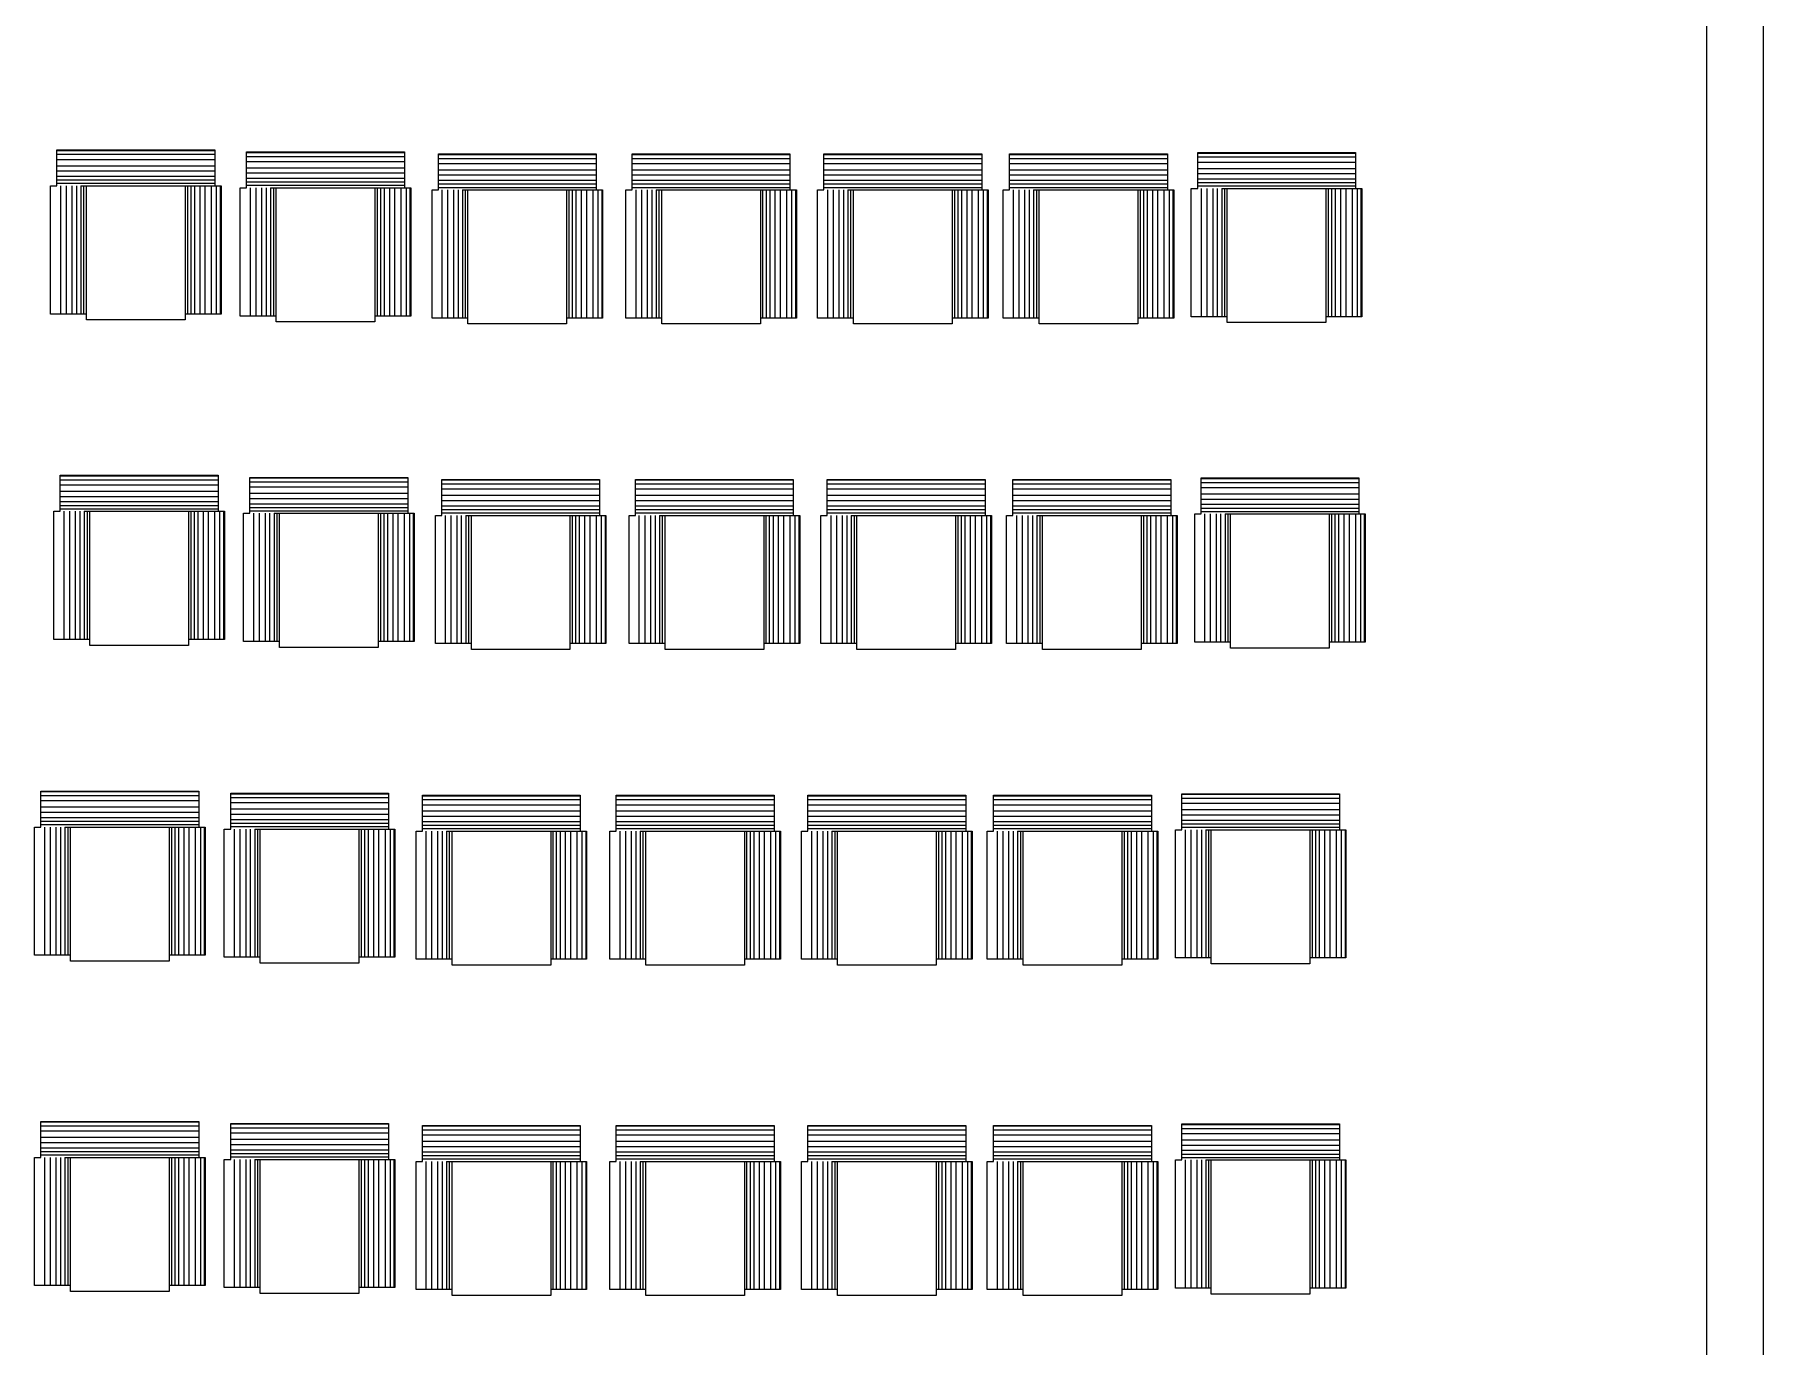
# Model space of a CAD drawing. Header units: feet. Extents: x 344914 to 345457, y 7396879 to 7397422.
# Drawn here: x 345262.166 to 345266.756, y 7397161.415 to 7397164.898 of the extents above; entities that cross this region are included whole.
import ezdxf

# ---------------------------------------------------------------- set-up
doc = ezdxf.new("R2010")
doc.units = ezdxf.units.FT
doc.header["$MEASUREMENT"] = 0
doc.layers.get('0').update_dxf_attribs({"lineweight": 18})
doc.layers.add('MOBIL_I', color=13, linetype='Continuous')
doc.layers.add('parede', color=7, linetype='Continuous', lineweight=18)

msp = doc.modelspace()

# ---------------------------------------------------------------- linework, layer by layer
at = {"color": 0}
for points in [[(345262.6444, 7397164.5916), (345262.6444, 7397164.4961), (345262.6614, 7397164.4961), (345262.6614, 7397164.1557), (345262.5659, 7397164.1557), (345262.5659, 7397164.14), (345262.304, 7397164.14), (345262.304, 7397164.1557), (345262.2085, 7397164.1557), (345262.2085, 7397164.4961), (345262.2254, 7397164.4961), (345262.2254, 7397164.5916)], [(345263.1482, 7397164.5863), (345263.1482, 7397164.4908), (345263.1651, 7397164.4908), (345263.1651, 7397164.1503), (345263.0696, 7397164.1503), (345263.0696, 7397164.1346), (345262.8077, 7397164.1346), (345262.8077, 7397164.1503), (345262.7122, 7397164.1503), (345262.7122, 7397164.4908), (345262.7292, 7397164.4908), (345262.7292, 7397164.5863)], [(345265.6731, 7397164.5846), (345265.6731, 7397164.4891), (345265.69, 7397164.4891), (345265.69, 7397164.1487), (345265.5945, 7397164.1487), (345265.5945, 7397164.133), (345265.3327, 7397164.133), (345265.3327, 7397164.1487), (345265.2372, 7397164.1487), (345265.2372, 7397164.4891), (345265.2541, 7397164.4891), (345265.2541, 7397164.5846)], [(345263.6572, 7397164.5809), (345263.6572, 7397164.4854), (345263.6742, 7397164.4854), (345263.6742, 7397164.145), (345263.5787, 7397164.145), (345263.5787, 7397164.1293), (345263.3168, 7397164.1293), (345263.3168, 7397164.145), (345263.2213, 7397164.145), (345263.2213, 7397164.4854), (345263.2382, 7397164.4854), (345263.2382, 7397164.5809)], [(345264.1717, 7397164.5809), (345264.1717, 7397164.4854), (345264.1886, 7397164.4854), (345264.1886, 7397164.145), (345264.0931, 7397164.145), (345264.0931, 7397164.1293), (345263.8312, 7397164.1293), (345263.8312, 7397164.145), (345263.7357, 7397164.145), (345263.7357, 7397164.4854), (345263.7527, 7397164.4854), (345263.7527, 7397164.5809)], [(345264.6808, 7397164.5809), (345264.6808, 7397164.4854), (345264.6977, 7397164.4854), (345264.6977, 7397164.145), (345264.6022, 7397164.145), (345264.6022, 7397164.1293), (345264.3403, 7397164.1293), (345264.3403, 7397164.145), (345264.2448, 7397164.145), (345264.2448, 7397164.4854), (345264.2618, 7397164.4854), (345264.2618, 7397164.5809)], [(345265.1738, 7397164.5809), (345265.1738, 7397164.4854), (345265.1907, 7397164.4854), (345265.1907, 7397164.145), (345265.0952, 7397164.145), (345265.0952, 7397164.1293), (345264.8333, 7397164.1293), (345264.8333, 7397164.145), (345264.7378, 7397164.145), (345264.7378, 7397164.4854), (345264.7548, 7397164.4854), (345264.7548, 7397164.5809)], [(345262.6533, 7397163.7275), (345262.6533, 7397163.6319), (345262.6702, 7397163.6319), (345262.6702, 7397163.2915), (345262.5747, 7397163.2915), (345262.5747, 7397163.2758), (345262.3129, 7397163.2758), (345262.3129, 7397163.2915), (345262.2174, 7397163.2915), (345262.2174, 7397163.6319), (345262.2343, 7397163.6319), (345262.2343, 7397163.7275)], [(345263.157, 7397163.7221), (345263.157, 7397163.6266), (345263.1739, 7397163.6266), (345263.1739, 7397163.2862), (345263.0784, 7397163.2862), (345263.0784, 7397163.2704), (345262.8166, 7397163.2704), (345262.8166, 7397163.2862), (345262.7211, 7397163.2862), (345262.7211, 7397163.6266), (345262.738, 7397163.6266), (345262.738, 7397163.7221)], [(345263.6661, 7397163.7167), (345263.6661, 7397163.6212), (345263.683, 7397163.6212), (345263.683, 7397163.2808), (345263.5875, 7397163.2808), (345263.5875, 7397163.2651), (345263.3257, 7397163.2651), (345263.3257, 7397163.2808), (345263.2302, 7397163.2808), (345263.2302, 7397163.6212), (345263.2471, 7397163.6212), (345263.2471, 7397163.7167)], [(345264.1805, 7397163.7167), (345264.1805, 7397163.6212), (345264.1975, 7397163.6212), (345264.1975, 7397163.2808), (345264.102, 7397163.2808), (345264.102, 7397163.2651), (345263.8401, 7397163.2651), (345263.8401, 7397163.2808), (345263.7446, 7397163.2808), (345263.7446, 7397163.6212), (345263.7615, 7397163.6212), (345263.7615, 7397163.7167)], [(345264.6896, 7397163.7167), (345264.6896, 7397163.6212), (345264.7065, 7397163.6212), (345264.7065, 7397163.2808), (345264.611, 7397163.2808), (345264.611, 7397163.2651), (345264.3492, 7397163.2651), (345264.3492, 7397163.2808), (345264.2537, 7397163.2808), (345264.2537, 7397163.6212), (345264.2706, 7397163.6212), (345264.2706, 7397163.7167)], [(345265.1826, 7397163.7167), (345265.1826, 7397163.6212), (345265.1995, 7397163.6212), (345265.1995, 7397163.2808), (345265.104, 7397163.2808), (345265.104, 7397163.2651), (345264.8422, 7397163.2651), (345264.8422, 7397163.2808), (345264.7467, 7397163.2808), (345264.7467, 7397163.6212), (345264.7636, 7397163.6212), (345264.7636, 7397163.7167)], [(345265.682, 7397163.7205), (345265.682, 7397163.625), (345265.6989, 7397163.625), (345265.6989, 7397163.2845), (345265.6034, 7397163.2845), (345265.6034, 7397163.2688), (345265.3416, 7397163.2688), (345265.3416, 7397163.2845), (345265.2461, 7397163.2845), (345265.2461, 7397163.625), (345265.263, 7397163.625), (345265.263, 7397163.7205)], [(345262.6021, 7397162.8892), (345262.6021, 7397162.7937), (345262.619, 7397162.7937), (345262.619, 7397162.4532), (345262.5235, 7397162.4532), (345262.5235, 7397162.4375), (345262.2616, 7397162.4375), (345262.2616, 7397162.4532), (345262.1661, 7397162.4532), (345262.1661, 7397162.7937), (345262.183, 7397162.7937), (345262.183, 7397162.8892)], [(345263.1058, 7397162.8838), (345263.1058, 7397162.7883), (345263.1227, 7397162.7883), (345263.1227, 7397162.4479), (345263.0272, 7397162.4479), (345263.0272, 7397162.4322), (345262.7653, 7397162.4322), (345262.7653, 7397162.4479), (345262.6698, 7397162.4479), (345262.6698, 7397162.7883), (345262.6868, 7397162.7883), (345262.6868, 7397162.8838)], [(345263.6148, 7397162.8785), (345263.6148, 7397162.783), (345263.6318, 7397162.783), (345263.6318, 7397162.4425), (345263.5363, 7397162.4425), (345263.5363, 7397162.4268), (345263.2744, 7397162.4268), (345263.2744, 7397162.4425), (345263.1789, 7397162.4425), (345263.1789, 7397162.783), (345263.1958, 7397162.783), (345263.1958, 7397162.8785)], [(345264.1293, 7397162.8785), (345264.1293, 7397162.783), (345264.1462, 7397162.783), (345264.1462, 7397162.4425), (345264.0507, 7397162.4425), (345264.0507, 7397162.4268), (345263.7889, 7397162.4268), (345263.7889, 7397162.4425), (345263.6933, 7397162.4425), (345263.6933, 7397162.783), (345263.7103, 7397162.783), (345263.7103, 7397162.8785)], [(345264.6384, 7397162.8785), (345264.6384, 7397162.783), (345264.6553, 7397162.783), (345264.6553, 7397162.4425), (345264.5598, 7397162.4425), (345264.5598, 7397162.4268), (345264.2979, 7397162.4268), (345264.2979, 7397162.4425), (345264.2024, 7397162.4425), (345264.2024, 7397162.783), (345264.2194, 7397162.783), (345264.2194, 7397162.8785)], [(345265.1314, 7397162.8785), (345265.1314, 7397162.783), (345265.1483, 7397162.783), (345265.1483, 7397162.4425), (345265.0528, 7397162.4425), (345265.0528, 7397162.4268), (345264.7909, 7397162.4268), (345264.7909, 7397162.4425), (345264.6954, 7397162.4425), (345264.6954, 7397162.783), (345264.7124, 7397162.783), (345264.7124, 7397162.8785)], [(345265.6307, 7397162.8822), (345265.6307, 7397162.7867), (345265.6476, 7397162.7867), (345265.6476, 7397162.4463), (345265.5521, 7397162.4463), (345265.5521, 7397162.4305), (345265.2903, 7397162.4305), (345265.2903, 7397162.4463), (345265.1948, 7397162.4463), (345265.1948, 7397162.7867), (345265.2117, 7397162.7867), (345265.2117, 7397162.8822)], [(345262.6021, 7397162.0122), (345262.6021, 7397161.9167), (345262.619, 7397161.9167), (345262.619, 7397161.5763), (345262.5235, 7397161.5763), (345262.5235, 7397161.5606), (345262.2616, 7397161.5606), (345262.2616, 7397161.5763), (345262.1661, 7397161.5763), (345262.1661, 7397161.9167), (345262.183, 7397161.9167), (345262.183, 7397162.0122)], [(345263.1058, 7397162.0069), (345263.1058, 7397161.9114), (345263.1227, 7397161.9114), (345263.1227, 7397161.571), (345263.0272, 7397161.571), (345263.0272, 7397161.5552), (345262.7653, 7397161.5552), (345262.7653, 7397161.571), (345262.6698, 7397161.571), (345262.6698, 7397161.9114), (345262.6868, 7397161.9114), (345262.6868, 7397162.0069)], [(345263.6148, 7397162.0015), (345263.6148, 7397161.906), (345263.6318, 7397161.906), (345263.6318, 7397161.5656), (345263.5363, 7397161.5656), (345263.5363, 7397161.5499), (345263.2744, 7397161.5499), (345263.2744, 7397161.5656), (345263.1789, 7397161.5656), (345263.1789, 7397161.906), (345263.1958, 7397161.906), (345263.1958, 7397162.0015)], [(345264.1293, 7397162.0015), (345264.1293, 7397161.906), (345264.1462, 7397161.906), (345264.1462, 7397161.5656), (345264.0507, 7397161.5656), (345264.0507, 7397161.5499), (345263.7889, 7397161.5499), (345263.7889, 7397161.5656), (345263.6933, 7397161.5656), (345263.6933, 7397161.906), (345263.7103, 7397161.906), (345263.7103, 7397162.0015)], [(345264.6384, 7397162.0015), (345264.6384, 7397161.906), (345264.6553, 7397161.906), (345264.6553, 7397161.5656), (345264.5598, 7397161.5656), (345264.5598, 7397161.5499), (345264.2979, 7397161.5499), (345264.2979, 7397161.5656), (345264.2024, 7397161.5656), (345264.2024, 7397161.906), (345264.2194, 7397161.906), (345264.2194, 7397162.0015)], [(345265.1314, 7397162.0015), (345265.1314, 7397161.906), (345265.1483, 7397161.906), (345265.1483, 7397161.5656), (345265.0528, 7397161.5656), (345265.0528, 7397161.5499), (345264.7909, 7397161.5499), (345264.7909, 7397161.5656), (345264.6954, 7397161.5656), (345264.6954, 7397161.906), (345264.7124, 7397161.906), (345264.7124, 7397162.0015)], [(345265.6307, 7397162.0053), (345265.6307, 7397161.9098), (345265.6476, 7397161.9098), (345265.6476, 7397161.5693), (345265.5521, 7397161.5693), (345265.5521, 7397161.5536), (345265.2903, 7397161.5536), (345265.2903, 7397161.5693), (345265.1948, 7397161.5693), (345265.1948, 7397161.9098), (345265.2117, 7397161.9098), (345265.2117, 7397162.0053)]]:
    msp.add_lwpolyline(points, close=True, dxfattribs=at)
at = {"layer": 'MOBIL_I'}
for p, q in [((345262.6444, 7397164.5892), (345262.2254, 7397164.5892)), ((345263.1482, 7397164.5839), (345262.7292, 7397164.5839)), ((345262.2254, 7397164.5798), (345262.6444, 7397164.5798)), ((345262.6444, 7397164.5654), (345262.2254, 7397164.5654)), ((345262.2254, 7397164.5494), (345262.6444, 7397164.5494)), ((345262.7292, 7397164.5744), (345263.1482, 7397164.5744)), ((345263.1482, 7397164.5601), (345262.7292, 7397164.5601)), ((345262.7292, 7397164.5441), (345263.1482, 7397164.5441)), ((345263.6572, 7397164.5785), (345263.2382, 7397164.5785)), ((345263.2382, 7397164.5691), (345263.6572, 7397164.5691)), ((345263.6572, 7397164.5547), (345263.2382, 7397164.5547)), ((345263.2382, 7397164.5387), (345263.6572, 7397164.5387)), ((345264.1717, 7397164.5785), (345263.7527, 7397164.5785)), ((345263.7527, 7397164.5691), (345264.1717, 7397164.5691)), ((345264.1717, 7397164.5547), (345263.7527, 7397164.5547)), ((345263.7527, 7397164.5387), (345264.1717, 7397164.5387)), ((345264.6808, 7397164.5785), (345264.2618, 7397164.5785)), ((345264.2618, 7397164.5691), (345264.6808, 7397164.5691)), ((345264.6808, 7397164.5547), (345264.2618, 7397164.5547)), ((345264.2618, 7397164.5387), (345264.6808, 7397164.5387)), ((345265.1738, 7397164.5785), (345264.7548, 7397164.5785)), ((345264.7548, 7397164.5691), (345265.1738, 7397164.5691)), ((345265.1738, 7397164.5547), (345264.7548, 7397164.5547)), ((345264.7548, 7397164.5387), (345265.1738, 7397164.5387)), ((345265.6731, 7397164.5823), (345265.2541, 7397164.5823)), ((345265.2541, 7397164.5728), (345265.6731, 7397164.5728)), ((345265.6731, 7397164.5584), (345265.2541, 7397164.5584)), ((345265.2541, 7397164.5424), (345265.6731, 7397164.5424)), ((345262.6444, 7397164.5348), (345262.2254, 7397164.5348)), ((345262.2254, 7397164.5218), (345262.6444, 7397164.5218)), ((345262.6444, 7397164.511), (345262.2254, 7397164.511)), ((345262.2254, 7397164.5028), (345262.6444, 7397164.5028)), ((345262.2347, 7397164.4961), (345262.2347, 7397164.1557)), ((345262.2507, 7397164.1557), (345262.2507, 7397164.4961)), ((345262.2653, 7397164.4961), (345262.2653, 7397164.1557)), ((345262.2784, 7397164.1557), (345262.2784, 7397164.4961)), ((345262.2892, 7397164.4961), (345262.5807, 7397164.4961)), ((345262.2892, 7397164.4961), (345262.2892, 7397164.1557)), ((345262.2973, 7397164.1557), (345262.2973, 7397164.4961)), ((345262.304, 7397164.1557), (345262.304, 7397164.4961)), ((345262.5659, 7397164.4961), (345262.5659, 7397164.1557)), ((345262.5726, 7397164.1557), (345262.5726, 7397164.4961)), ((345262.5807, 7397164.4961), (345262.5807, 7397164.1557)), ((345262.5807, 7397164.4961), (345262.6444, 7397164.4961)), ((345262.5916, 7397164.1557), (345262.5916, 7397164.4961)), ((345262.6046, 7397164.4961), (345262.6046, 7397164.1557)), ((345262.6192, 7397164.1557), (345262.6192, 7397164.4961)), ((345262.6352, 7397164.4961), (345262.6352, 7397164.1557)), ((345262.6495, 7397164.1557), (345262.6495, 7397164.4961)), ((345262.659, 7397164.4961), (345262.659, 7397164.1557)), ((345263.1482, 7397164.5294), (345262.7292, 7397164.5294)), ((345262.7292, 7397164.5164), (345263.1482, 7397164.5164)), ((345263.1482, 7397164.5056), (345262.7292, 7397164.5056)), ((345262.7292, 7397164.4975), (345263.1482, 7397164.4975)), ((345263.6572, 7397164.5241), (345263.2382, 7397164.5241)), ((345263.2382, 7397164.511), (345263.6572, 7397164.511)), ((345263.6572, 7397164.5003), (345263.2382, 7397164.5003)), ((345263.2382, 7397164.4921), (345263.6572, 7397164.4921)), ((345264.1717, 7397164.5241), (345263.7527, 7397164.5241)), ((345263.7527, 7397164.511), (345264.1717, 7397164.511)), ((345264.1717, 7397164.5003), (345263.7527, 7397164.5003)), ((345263.7527, 7397164.4921), (345264.1717, 7397164.4921)), ((345264.6808, 7397164.5241), (345264.2618, 7397164.5241)), ((345264.2618, 7397164.511), (345264.6808, 7397164.511)), ((345264.6808, 7397164.5003), (345264.2618, 7397164.5003)), ((345264.2618, 7397164.4921), (345264.6808, 7397164.4921)), ((345265.1738, 7397164.5241), (345264.7548, 7397164.5241)), ((345264.7548, 7397164.511), (345265.1738, 7397164.511)), ((345265.1738, 7397164.5003), (345264.7548, 7397164.5003)), ((345264.7548, 7397164.4921), (345265.1738, 7397164.4921)), ((345265.6731, 7397164.5278), (345265.2541, 7397164.5278)), ((345265.2541, 7397164.5148), (345265.6731, 7397164.5148)), ((345265.6731, 7397164.504), (345265.2541, 7397164.504)), ((345265.2541, 7397164.4959), (345265.6731, 7397164.4959)), ((345262.7384, 7397164.4908), (345262.7384, 7397164.1503)), ((345262.7545, 7397164.1503), (345262.7545, 7397164.4908)), ((345262.769, 7397164.4908), (345262.769, 7397164.1503)), ((345262.7821, 7397164.1503), (345262.7821, 7397164.4908)), ((345262.7929, 7397164.4908), (345263.0844, 7397164.4908)), ((345262.7929, 7397164.4908), (345262.7929, 7397164.1503)), ((345262.801, 7397164.1503), (345262.801, 7397164.4908)), ((345262.8077, 7397164.1503), (345262.8077, 7397164.4908)), ((345263.0696, 7397164.4908), (345263.0696, 7397164.1503)), ((345263.0763, 7397164.1503), (345263.0763, 7397164.4908)), ((345263.0845, 7397164.4908), (345263.0845, 7397164.1503)), ((345263.0845, 7397164.4908), (345263.1482, 7397164.4908)), ((345263.0953, 7397164.1503), (345263.0953, 7397164.4908)), ((345263.1083, 7397164.4908), (345263.1083, 7397164.1503)), ((345263.1229, 7397164.1503), (345263.1229, 7397164.4908)), ((345263.1389, 7397164.4908), (345263.1389, 7397164.1503)), ((345263.1532, 7397164.1503), (345263.1532, 7397164.4908)), ((345263.1627, 7397164.4908), (345263.1627, 7397164.1503)), ((345263.2475, 7397164.4854), (345263.2475, 7397164.145)), ((345263.2635, 7397164.145), (345263.2635, 7397164.4854)), ((345263.2781, 7397164.4854), (345263.2781, 7397164.145)), ((345263.2912, 7397164.145), (345263.2912, 7397164.4854)), ((345263.302, 7397164.4854), (345263.5935, 7397164.4854)), ((345263.302, 7397164.4854), (345263.302, 7397164.145)), ((345263.3101, 7397164.145), (345263.3101, 7397164.4854)), ((345263.3168, 7397164.145), (345263.3168, 7397164.4854)), ((345263.5787, 7397164.4854), (345263.5787, 7397164.145)), ((345263.5854, 7397164.145), (345263.5854, 7397164.4854)), ((345263.5935, 7397164.4854), (345263.5935, 7397164.145)), ((345263.5935, 7397164.4854), (345263.6572, 7397164.4854)), ((345263.6044, 7397164.145), (345263.6044, 7397164.4854)), ((345263.6174, 7397164.4854), (345263.6174, 7397164.145)), ((345263.632, 7397164.145), (345263.632, 7397164.4854)), ((345263.648, 7397164.4854), (345263.648, 7397164.145)), ((345263.6623, 7397164.145), (345263.6623, 7397164.4854)), ((345263.6718, 7397164.4854), (345263.6718, 7397164.145)), ((345263.762, 7397164.4854), (345263.762, 7397164.145)), ((345263.778, 7397164.145), (345263.778, 7397164.4854)), ((345263.7926, 7397164.4854), (345263.7926, 7397164.145)), ((345263.8056, 7397164.145), (345263.8056, 7397164.4854)), ((345263.8164, 7397164.4854), (345263.8164, 7397164.145)), ((345263.8165, 7397164.4854), (345264.1079, 7397164.4854)), ((345263.8245, 7397164.145), (345263.8245, 7397164.4854)), ((345263.8312, 7397164.145), (345263.8312, 7397164.4854)), ((345264.0931, 7397164.4854), (345264.0931, 7397164.145)), ((345264.0998, 7397164.145), (345264.0998, 7397164.4854)), ((345264.108, 7397164.4854), (345264.108, 7397164.145)), ((345264.108, 7397164.4854), (345264.1717, 7397164.4854)), ((345264.1188, 7397164.145), (345264.1188, 7397164.4854)), ((345264.1318, 7397164.4854), (345264.1318, 7397164.145)), ((345264.1464, 7397164.145), (345264.1464, 7397164.4854)), ((345264.1624, 7397164.4854), (345264.1624, 7397164.145)), ((345264.1767, 7397164.145), (345264.1767, 7397164.4854)), ((345264.1862, 7397164.4854), (345264.1862, 7397164.145)), ((345264.271, 7397164.4854), (345264.271, 7397164.145)), ((345264.2871, 7397164.145), (345264.2871, 7397164.4854)), ((345264.3016, 7397164.4854), (345264.3016, 7397164.145)), ((345264.3147, 7397164.145), (345264.3147, 7397164.4854)), ((345264.3255, 7397164.4854), (345264.617, 7397164.4854)), ((345264.3255, 7397164.4854), (345264.3255, 7397164.145)), ((345264.3336, 7397164.145), (345264.3336, 7397164.4854)), ((345264.3403, 7397164.145), (345264.3403, 7397164.4854)), ((345264.6022, 7397164.4854), (345264.6022, 7397164.145)), ((345264.6089, 7397164.145), (345264.6089, 7397164.4854)), ((345264.617, 7397164.4854), (345264.617, 7397164.145)), ((345264.617, 7397164.4854), (345264.6808, 7397164.4854)), ((345264.6279, 7397164.145), (345264.6279, 7397164.4854)), ((345264.6409, 7397164.4854), (345264.6409, 7397164.145)), ((345264.6555, 7397164.145), (345264.6555, 7397164.4854)), ((345264.6715, 7397164.4854), (345264.6715, 7397164.145)), ((345264.6858, 7397164.145), (345264.6858, 7397164.4854)), ((345264.6953, 7397164.4854), (345264.6953, 7397164.145)), ((345264.764, 7397164.4854), (345264.764, 7397164.145)), ((345264.7801, 7397164.145), (345264.7801, 7397164.4854)), ((345264.7946, 7397164.4854), (345264.7946, 7397164.145)), ((345264.8077, 7397164.145), (345264.8077, 7397164.4854)), ((345264.8185, 7397164.4854), (345265.11, 7397164.4854)), ((345264.8185, 7397164.4854), (345264.8185, 7397164.145)), ((345264.8266, 7397164.145), (345264.8266, 7397164.4854)), ((345264.8333, 7397164.145), (345264.8333, 7397164.4854)), ((345265.0952, 7397164.4854), (345265.0952, 7397164.145)), ((345265.1019, 7397164.145), (345265.1019, 7397164.4854)), ((345265.11, 7397164.4854), (345265.11, 7397164.145)), ((345265.11, 7397164.4854), (345265.1738, 7397164.4854)), ((345265.1209, 7397164.145), (345265.1209, 7397164.4854)), ((345265.1339, 7397164.4854), (345265.1339, 7397164.145)), ((345265.1485, 7397164.145), (345265.1485, 7397164.4854)), ((345265.1645, 7397164.4854), (345265.1645, 7397164.145)), ((345265.1788, 7397164.145), (345265.1788, 7397164.4854)), ((345265.1883, 7397164.4854), (345265.1883, 7397164.145)), ((345265.2634, 7397164.4891), (345265.2634, 7397164.1487)), ((345265.2794, 7397164.1487), (345265.2794, 7397164.4891)), ((345265.294, 7397164.4891), (345265.294, 7397164.1487)), ((345265.307, 7397164.1487), (345265.307, 7397164.4891)), ((345265.3179, 7397164.4891), (345265.6094, 7397164.4891)), ((345265.3179, 7397164.4891), (345265.3179, 7397164.1487)), ((345265.326, 7397164.1487), (345265.326, 7397164.4891)), ((345265.3327, 7397164.1487), (345265.3327, 7397164.4891)), ((345265.5945, 7397164.4891), (345265.5945, 7397164.1487)), ((345265.6013, 7397164.1487), (345265.6013, 7397164.4891)), ((345265.6094, 7397164.4891), (345265.6094, 7397164.1487)), ((345265.6094, 7397164.4891), (345265.6731, 7397164.4891)), ((345265.6202, 7397164.1487), (345265.6202, 7397164.4891)), ((345265.6332, 7397164.4891), (345265.6332, 7397164.1487)), ((345265.6479, 7397164.1487), (345265.6479, 7397164.4891)), ((345265.6638, 7397164.4891), (345265.6638, 7397164.1487)), ((345265.6782, 7397164.1487), (345265.6782, 7397164.4891)), ((345265.6876, 7397164.4891), (345265.6876, 7397164.1487)), ((345262.6533, 7397163.7251), (345262.2343, 7397163.7251)), ((345262.2343, 7397163.7156), (345262.6533, 7397163.7156)), ((345263.157, 7397163.7197), (345262.738, 7397163.7197)), ((345263.6661, 7397163.7143), (345263.2471, 7397163.7143)), ((345264.1805, 7397163.7143), (345263.7615, 7397163.7143)), ((345264.6896, 7397163.7143), (345264.2706, 7397163.7143)), ((345265.1826, 7397163.7143), (345264.7636, 7397163.7143)), ((345265.682, 7397163.7181), (345265.263, 7397163.7181)), ((345262.6533, 7397163.7012), (345262.2343, 7397163.7012)), ((345262.2343, 7397163.6852), (345262.6533, 7397163.6852)), ((345262.6533, 7397163.6706), (345262.2343, 7397163.6706)), ((345262.738, 7397163.7102), (345263.157, 7397163.7102)), ((345263.157, 7397163.6959), (345262.738, 7397163.6959)), ((345262.738, 7397163.6799), (345263.157, 7397163.6799)), ((345263.157, 7397163.6653), (345262.738, 7397163.6653)), ((345263.2471, 7397163.7049), (345263.6661, 7397163.7049)), ((345263.6661, 7397163.6905), (345263.2471, 7397163.6905)), ((345263.2471, 7397163.6745), (345263.6661, 7397163.6745)), ((345263.7615, 7397163.7049), (345264.1805, 7397163.7049)), ((345264.1805, 7397163.6905), (345263.7615, 7397163.6905)), ((345263.7615, 7397163.6745), (345264.1805, 7397163.6745)), ((345264.2706, 7397163.7049), (345264.6896, 7397163.7049)), ((345264.6896, 7397163.6905), (345264.2706, 7397163.6905)), ((345264.2706, 7397163.6745), (345264.6896, 7397163.6745)), ((345264.7636, 7397163.7049), (345265.1826, 7397163.7049)), ((345265.1826, 7397163.6905), (345264.7636, 7397163.6905)), ((345264.7636, 7397163.6745), (345265.1826, 7397163.6745)), ((345265.263, 7397163.7086), (345265.682, 7397163.7086)), ((345265.682, 7397163.6943), (345265.263, 7397163.6943)), ((345265.263, 7397163.6783), (345265.682, 7397163.6783)), ((345262.2343, 7397163.6576), (345262.6533, 7397163.6576)), ((345262.6533, 7397163.6468), (345262.2343, 7397163.6468)), ((345262.2343, 7397163.6387), (345262.6533, 7397163.6387)), ((345262.2436, 7397163.6319), (345262.2436, 7397163.2915)), ((345262.2596, 7397163.2915), (345262.2596, 7397163.6319)), ((345262.2742, 7397163.6319), (345262.2742, 7397163.2915)), ((345262.2872, 7397163.2915), (345262.2872, 7397163.6319)), ((345262.2981, 7397163.6319), (345262.5896, 7397163.6319)), ((345262.2981, 7397163.6319), (345262.2981, 7397163.2915)), ((345262.3062, 7397163.2915), (345262.3062, 7397163.6319)), ((345262.3129, 7397163.2915), (345262.3129, 7397163.6319)), ((345262.5747, 7397163.6319), (345262.5747, 7397163.2915)), ((345262.5815, 7397163.2915), (345262.5815, 7397163.6319)), ((345262.5896, 7397163.6319), (345262.5896, 7397163.2915)), ((345262.5896, 7397163.6319), (345262.6533, 7397163.6319)), ((345262.6004, 7397163.2915), (345262.6004, 7397163.6319)), ((345262.6134, 7397163.6319), (345262.6134, 7397163.2915)), ((345262.6281, 7397163.2915), (345262.6281, 7397163.6319)), ((345262.644, 7397163.6319), (345262.644, 7397163.2915)), ((345262.6584, 7397163.2915), (345262.6584, 7397163.6319)), ((345262.6678, 7397163.6319), (345262.6678, 7397163.2915)), ((345262.738, 7397163.6522), (345263.157, 7397163.6522)), ((345263.157, 7397163.6414), (345262.738, 7397163.6414)), ((345262.738, 7397163.6333), (345263.157, 7397163.6333)), ((345262.7473, 7397163.6266), (345262.7473, 7397163.2862)), ((345262.7633, 7397163.2862), (345262.7633, 7397163.6266)), ((345262.7779, 7397163.6266), (345262.7779, 7397163.2862)), ((345262.791, 7397163.2862), (345262.791, 7397163.6266)), ((345262.8018, 7397163.6266), (345263.0933, 7397163.6266)), ((345262.8018, 7397163.6266), (345262.8018, 7397163.2862)), ((345262.8099, 7397163.2862), (345262.8099, 7397163.6266)), ((345262.8166, 7397163.2862), (345262.8166, 7397163.6266)), ((345263.0784, 7397163.6266), (345263.0784, 7397163.2862)), ((345263.0852, 7397163.2862), (345263.0852, 7397163.6266)), ((345263.0933, 7397163.6266), (345263.0933, 7397163.2862)), ((345263.0933, 7397163.6266), (345263.157, 7397163.6266)), ((345263.1041, 7397163.2862), (345263.1041, 7397163.6266)), ((345263.1171, 7397163.6266), (345263.1171, 7397163.2862)), ((345263.1318, 7397163.2862), (345263.1318, 7397163.6266)), ((345263.1477, 7397163.6266), (345263.1477, 7397163.2862)), ((345263.1621, 7397163.2862), (345263.1621, 7397163.6266)), ((345263.1716, 7397163.6266), (345263.1716, 7397163.2862)), ((345263.6661, 7397163.6599), (345263.2471, 7397163.6599)), ((345263.2471, 7397163.6469), (345263.6661, 7397163.6469)), ((345263.6661, 7397163.6361), (345263.2471, 7397163.6361)), ((345263.2471, 7397163.628), (345263.6661, 7397163.628)), ((345263.2564, 7397163.6212), (345263.2564, 7397163.2808)), ((345263.2724, 7397163.2808), (345263.2724, 7397163.6212)), ((345263.287, 7397163.6212), (345263.287, 7397163.2808)), ((345263.3, 7397163.2808), (345263.3, 7397163.6212)), ((345263.3109, 7397163.6212), (345263.6024, 7397163.6212)), ((345263.3109, 7397163.6212), (345263.3109, 7397163.2808)), ((345263.319, 7397163.2808), (345263.319, 7397163.6212)), ((345263.3257, 7397163.2808), (345263.3257, 7397163.6212)), ((345263.5875, 7397163.6212), (345263.5875, 7397163.2808)), ((345263.5943, 7397163.2808), (345263.5943, 7397163.6212)), ((345263.6024, 7397163.6212), (345263.6024, 7397163.2808)), ((345263.6024, 7397163.6212), (345263.6661, 7397163.6212)), ((345263.6132, 7397163.2808), (345263.6132, 7397163.6212)), ((345263.6262, 7397163.6212), (345263.6262, 7397163.2808)), ((345263.6409, 7397163.2808), (345263.6409, 7397163.6212)), ((345263.6568, 7397163.6212), (345263.6568, 7397163.2808)), ((345263.6712, 7397163.2808), (345263.6712, 7397163.6212)), ((345263.6806, 7397163.6212), (345263.6806, 7397163.2808)), ((345264.1805, 7397163.6599), (345263.7615, 7397163.6599)), ((345263.7615, 7397163.6469), (345264.1805, 7397163.6469)), ((345264.1805, 7397163.6361), (345263.7615, 7397163.6361)), ((345263.7615, 7397163.628), (345264.1805, 7397163.628)), ((345263.7708, 7397163.6212), (345263.7708, 7397163.2808)), ((345263.7868, 7397163.2808), (345263.7868, 7397163.6212)), ((345263.8014, 7397163.6212), (345263.8014, 7397163.2808)), ((345263.8145, 7397163.2808), (345263.8145, 7397163.6212)), ((345263.8253, 7397163.6212), (345264.1168, 7397163.6212)), ((345263.8253, 7397163.6212), (345263.8253, 7397163.2808)), ((345263.8334, 7397163.2808), (345263.8334, 7397163.6212)), ((345263.8401, 7397163.2808), (345263.8401, 7397163.6212)), ((345264.102, 7397163.6212), (345264.102, 7397163.2808)), ((345264.1087, 7397163.2808), (345264.1087, 7397163.6212)), ((345264.1168, 7397163.6212), (345264.1168, 7397163.2808)), ((345264.1168, 7397163.6212), (345264.1805, 7397163.6212)), ((345264.1277, 7397163.2808), (345264.1277, 7397163.6212)), ((345264.1406, 7397163.6212), (345264.1406, 7397163.2808)), ((345264.1553, 7397163.2808), (345264.1553, 7397163.6212)), ((345264.1712, 7397163.6212), (345264.1712, 7397163.2808)), ((345264.1856, 7397163.2808), (345264.1856, 7397163.6212)), ((345264.1951, 7397163.6212), (345264.1951, 7397163.2808)), ((345264.6896, 7397163.6599), (345264.2706, 7397163.6599)), ((345264.2706, 7397163.6469), (345264.6896, 7397163.6469)), ((345264.6896, 7397163.6361), (345264.2706, 7397163.6361)), ((345264.2706, 7397163.628), (345264.6896, 7397163.628)), ((345264.2799, 7397163.6212), (345264.2799, 7397163.2808)), ((345264.2959, 7397163.2808), (345264.2959, 7397163.6212)), ((345264.3105, 7397163.6212), (345264.3105, 7397163.2808)), ((345264.3236, 7397163.2808), (345264.3236, 7397163.6212)), ((345264.3344, 7397163.6212), (345264.6259, 7397163.6212)), ((345264.3344, 7397163.6212), (345264.3344, 7397163.2808)), ((345264.3425, 7397163.2808), (345264.3425, 7397163.6212)), ((345264.3492, 7397163.2808), (345264.3492, 7397163.6212)), ((345264.611, 7397163.6212), (345264.611, 7397163.2808)), ((345264.6178, 7397163.2808), (345264.6178, 7397163.6212)), ((345264.6259, 7397163.6212), (345264.6259, 7397163.2808)), ((345264.6259, 7397163.6212), (345264.6896, 7397163.6212)), ((345264.6367, 7397163.2808), (345264.6367, 7397163.6212)), ((345264.6497, 7397163.6212), (345264.6497, 7397163.2808)), ((345264.6644, 7397163.2808), (345264.6644, 7397163.6212)), ((345264.6803, 7397163.6212), (345264.6803, 7397163.2808)), ((345264.6947, 7397163.2808), (345264.6947, 7397163.6212)), ((345264.7042, 7397163.6212), (345264.7042, 7397163.2808)), ((345265.1826, 7397163.6599), (345264.7636, 7397163.6599)), ((345264.7636, 7397163.6469), (345265.1826, 7397163.6469)), ((345265.1826, 7397163.6361), (345264.7636, 7397163.6361)), ((345264.7636, 7397163.628), (345265.1826, 7397163.628)), ((345264.7729, 7397163.6212), (345264.7729, 7397163.2808)), ((345264.7889, 7397163.2808), (345264.7889, 7397163.6212)), ((345264.8035, 7397163.6212), (345264.8035, 7397163.2808)), ((345264.8166, 7397163.2808), (345264.8166, 7397163.6212)), ((345264.8274, 7397163.6212), (345265.1189, 7397163.6212)), ((345264.8274, 7397163.6212), (345264.8274, 7397163.2808)), ((345264.8355, 7397163.2808), (345264.8355, 7397163.6212)), ((345264.8422, 7397163.2808), (345264.8422, 7397163.6212)), ((345265.104, 7397163.6212), (345265.104, 7397163.2808)), ((345265.1108, 7397163.2808), (345265.1108, 7397163.6212)), ((345265.1189, 7397163.6212), (345265.1189, 7397163.2808)), ((345265.1189, 7397163.6212), (345265.1826, 7397163.6212)), ((345265.1297, 7397163.2808), (345265.1297, 7397163.6212)), ((345265.1427, 7397163.6212), (345265.1427, 7397163.2808)), ((345265.1574, 7397163.2808), (345265.1574, 7397163.6212)), ((345265.1733, 7397163.6212), (345265.1733, 7397163.2808)), ((345265.1877, 7397163.2808), (345265.1877, 7397163.6212)), ((345265.1972, 7397163.6212), (345265.1972, 7397163.2808)), ((345265.682, 7397163.6636), (345265.263, 7397163.6636)), ((345265.263, 7397163.6506), (345265.682, 7397163.6506)), ((345265.682, 7397163.6398), (345265.263, 7397163.6398)), ((345265.263, 7397163.6317), (345265.682, 7397163.6317)), ((345265.2723, 7397163.625), (345265.2723, 7397163.2845)), ((345265.2883, 7397163.2845), (345265.2883, 7397163.625)), ((345265.3029, 7397163.625), (345265.3029, 7397163.2845)), ((345265.3159, 7397163.2845), (345265.3159, 7397163.625)), ((345265.3267, 7397163.625), (345265.3267, 7397163.2845)), ((345265.3268, 7397163.625), (345265.6183, 7397163.625)), ((345265.3348, 7397163.2845), (345265.3348, 7397163.625)), ((345265.3416, 7397163.2845), (345265.3416, 7397163.625)), ((345265.6034, 7397163.625), (345265.6034, 7397163.2845)), ((345265.6101, 7397163.2845), (345265.6101, 7397163.625)), ((345265.6183, 7397163.625), (345265.6183, 7397163.2845)), ((345265.6183, 7397163.625), (345265.682, 7397163.625)), ((345265.6291, 7397163.2845), (345265.6291, 7397163.625)), ((345265.6421, 7397163.625), (345265.6421, 7397163.2845)), ((345265.6567, 7397163.2845), (345265.6567, 7397163.625)), ((345265.6727, 7397163.625), (345265.6727, 7397163.2845)), ((345265.687, 7397163.2845), (345265.687, 7397163.625)), ((345265.6965, 7397163.625), (345265.6965, 7397163.2845)), ((345262.6021, 7397162.8868), (345262.183, 7397162.8868)), ((345262.183, 7397162.8773), (345262.6021, 7397162.8773)), ((345262.6021, 7397162.863), (345262.183, 7397162.863)), ((345262.183, 7397162.847), (345262.6021, 7397162.847)), ((345263.1058, 7397162.8814), (345262.6868, 7397162.8814)), ((345262.6868, 7397162.872), (345263.1058, 7397162.872)), ((345263.1058, 7397162.8576), (345262.6868, 7397162.8576)), ((345262.6868, 7397162.8416), (345263.1058, 7397162.8416)), ((345263.6148, 7397162.8761), (345263.1958, 7397162.8761)), ((345263.1958, 7397162.8666), (345263.6148, 7397162.8666)), ((345263.6148, 7397162.8522), (345263.1958, 7397162.8522)), ((345264.1293, 7397162.8761), (345263.7103, 7397162.8761)), ((345263.7103, 7397162.8666), (345264.1293, 7397162.8666)), ((345264.1293, 7397162.8522), (345263.7103, 7397162.8522)), ((345264.6384, 7397162.8761), (345264.2194, 7397162.8761)), ((345264.2194, 7397162.8666), (345264.6384, 7397162.8666)), ((345264.6384, 7397162.8522), (345264.2194, 7397162.8522)), ((345265.1314, 7397162.8761), (345264.7124, 7397162.8761)), ((345264.7124, 7397162.8666), (345265.1314, 7397162.8666)), ((345265.1314, 7397162.8522), (345264.7124, 7397162.8522)), ((345265.6307, 7397162.8798), (345265.2117, 7397162.8798)), ((345265.2117, 7397162.8703), (345265.6307, 7397162.8703)), ((345265.6307, 7397162.856), (345265.2117, 7397162.856)), ((345265.2117, 7397162.84), (345265.6307, 7397162.84)), ((345262.6021, 7397162.8323), (345262.183, 7397162.8323)), ((345262.183, 7397162.8193), (345262.6021, 7397162.8193)), ((345262.6021, 7397162.8085), (345262.183, 7397162.8085)), ((345262.183, 7397162.8004), (345262.6021, 7397162.8004)), ((345262.1923, 7397162.7937), (345262.1923, 7397162.4532)), ((345262.2084, 7397162.4532), (345262.2084, 7397162.7937)), ((345262.2229, 7397162.7937), (345262.2229, 7397162.4532)), ((345262.236, 7397162.4532), (345262.236, 7397162.7937)), ((345262.2468, 7397162.7937), (345262.5383, 7397162.7937)), ((345262.2468, 7397162.7937), (345262.2468, 7397162.4532)), ((345262.2549, 7397162.4532), (345262.2549, 7397162.7937)), ((345262.2616, 7397162.4532), (345262.2616, 7397162.7937)), ((345262.5235, 7397162.7937), (345262.5235, 7397162.4532)), ((345262.5302, 7397162.4532), (345262.5302, 7397162.7937)), ((345262.5383, 7397162.7937), (345262.5383, 7397162.4532)), ((345262.5383, 7397162.7937), (345262.6021, 7397162.7937)), ((345262.5492, 7397162.4532), (345262.5492, 7397162.7937)), ((345262.5622, 7397162.7937), (345262.5622, 7397162.4532)), ((345262.5768, 7397162.4532), (345262.5768, 7397162.7937)), ((345262.5928, 7397162.7937), (345262.5928, 7397162.4532)), ((345262.6071, 7397162.4532), (345262.6071, 7397162.7937)), ((345262.6166, 7397162.7937), (345262.6166, 7397162.4532)), ((345263.1058, 7397162.827), (345262.6868, 7397162.827)), ((345262.6868, 7397162.814), (345263.1058, 7397162.814)), ((345263.1058, 7397162.8032), (345262.6868, 7397162.8032)), ((345262.6868, 7397162.795), (345263.1058, 7397162.795)), ((345263.1958, 7397162.8363), (345263.6148, 7397162.8363)), ((345263.6148, 7397162.8216), (345263.1958, 7397162.8216)), ((345263.1958, 7397162.8086), (345263.6148, 7397162.8086)), ((345263.6148, 7397162.7978), (345263.1958, 7397162.7978)), ((345263.7103, 7397162.8363), (345264.1293, 7397162.8363)), ((345264.1293, 7397162.8216), (345263.7103, 7397162.8216)), ((345263.7103, 7397162.8086), (345264.1293, 7397162.8086)), ((345264.1293, 7397162.7978), (345263.7103, 7397162.7978)), ((345264.2194, 7397162.8363), (345264.6384, 7397162.8363)), ((345264.6384, 7397162.8216), (345264.2194, 7397162.8216)), ((345264.2194, 7397162.8086), (345264.6384, 7397162.8086)), ((345264.6384, 7397162.7978), (345264.2194, 7397162.7978)), ((345264.7124, 7397162.8363), (345265.1314, 7397162.8363)), ((345265.1314, 7397162.8216), (345264.7124, 7397162.8216)), ((345264.7124, 7397162.8086), (345265.1314, 7397162.8086)), ((345265.1314, 7397162.7978), (345264.7124, 7397162.7978)), ((345265.6307, 7397162.8254), (345265.2117, 7397162.8254)), ((345265.2117, 7397162.8123), (345265.6307, 7397162.8123)), ((345265.6307, 7397162.8015), (345265.2117, 7397162.8015)), ((345265.2117, 7397162.7934), (345265.6307, 7397162.7934)), ((345262.6961, 7397162.7883), (345262.6961, 7397162.4479)), ((345262.7121, 7397162.4479), (345262.7121, 7397162.7883)), ((345262.7267, 7397162.7883), (345262.7267, 7397162.4479)), ((345262.7397, 7397162.4479), (345262.7397, 7397162.7883)), ((345262.7505, 7397162.7883), (345263.042, 7397162.7883)), ((345262.7505, 7397162.7883), (345262.7505, 7397162.4479)), ((345262.7586, 7397162.4479), (345262.7586, 7397162.7883)), ((345262.7653, 7397162.4479), (345262.7653, 7397162.7883)), ((345263.0272, 7397162.7883), (345263.0272, 7397162.4479)), ((345263.0339, 7397162.4479), (345263.0339, 7397162.7883)), ((345263.0421, 7397162.7883), (345263.0421, 7397162.4479)), ((345263.0421, 7397162.7883), (345263.1058, 7397162.7883)), ((345263.0529, 7397162.4479), (345263.0529, 7397162.7883)), ((345263.0659, 7397162.7883), (345263.0659, 7397162.4479)), ((345263.0805, 7397162.4479), (345263.0805, 7397162.7883)), ((345263.0965, 7397162.7883), (345263.0965, 7397162.4479)), ((345263.1108, 7397162.4479), (345263.1108, 7397162.7883)), ((345263.1203, 7397162.7883), (345263.1203, 7397162.4479)), ((345263.1958, 7397162.7897), (345263.6148, 7397162.7897)), ((345263.2051, 7397162.783), (345263.2051, 7397162.4425)), ((345263.2211, 7397162.4425), (345263.2211, 7397162.783)), ((345263.2357, 7397162.783), (345263.2357, 7397162.4425)), ((345263.2488, 7397162.4425), (345263.2488, 7397162.783)), ((345263.2596, 7397162.783), (345263.5511, 7397162.783)), ((345263.2596, 7397162.783), (345263.2596, 7397162.4425)), ((345263.2677, 7397162.4425), (345263.2677, 7397162.783)), ((345263.2744, 7397162.4425), (345263.2744, 7397162.783)), ((345263.5363, 7397162.783), (345263.5363, 7397162.4425)), ((345263.543, 7397162.4425), (345263.543, 7397162.783)), ((345263.5511, 7397162.783), (345263.5511, 7397162.4425)), ((345263.5511, 7397162.783), (345263.6148, 7397162.783)), ((345263.562, 7397162.4425), (345263.562, 7397162.783)), ((345263.575, 7397162.783), (345263.575, 7397162.4425)), ((345263.5896, 7397162.4425), (345263.5896, 7397162.783)), ((345263.6056, 7397162.783), (345263.6056, 7397162.4425)), ((345263.6199, 7397162.4425), (345263.6199, 7397162.783)), ((345263.6294, 7397162.783), (345263.6294, 7397162.4425)), ((345263.7103, 7397162.7897), (345264.1293, 7397162.7897)), ((345263.7196, 7397162.783), (345263.7196, 7397162.4425)), ((345263.7356, 7397162.4425), (345263.7356, 7397162.783)), ((345263.7502, 7397162.783), (345263.7502, 7397162.4425)), ((345263.7632, 7397162.4425), (345263.7632, 7397162.783)), ((345263.774, 7397162.783), (345263.774, 7397162.4425)), ((345263.7741, 7397162.783), (345264.0655, 7397162.783)), ((345263.7821, 7397162.4425), (345263.7821, 7397162.783)), ((345263.7889, 7397162.4425), (345263.7889, 7397162.783)), ((345264.0507, 7397162.783), (345264.0507, 7397162.4425)), ((345264.0574, 7397162.4425), (345264.0574, 7397162.783)), ((345264.0656, 7397162.783), (345264.0656, 7397162.4425)), ((345264.0656, 7397162.783), (345264.1293, 7397162.783)), ((345264.0764, 7397162.4425), (345264.0764, 7397162.783)), ((345264.0894, 7397162.783), (345264.0894, 7397162.4425)), ((345264.104, 7397162.4425), (345264.104, 7397162.783)), ((345264.12, 7397162.783), (345264.12, 7397162.4425)), ((345264.1343, 7397162.4425), (345264.1343, 7397162.783)), ((345264.1438, 7397162.783), (345264.1438, 7397162.4425)), ((345264.2194, 7397162.7897), (345264.6384, 7397162.7897)), ((345264.2286, 7397162.783), (345264.2286, 7397162.4425)), ((345264.2447, 7397162.4425), (345264.2447, 7397162.783)), ((345264.2592, 7397162.783), (345264.2592, 7397162.4425)), ((345264.2723, 7397162.4425), (345264.2723, 7397162.783)), ((345264.2831, 7397162.783), (345264.5746, 7397162.783)), ((345264.2831, 7397162.783), (345264.2831, 7397162.4425)), ((345264.2912, 7397162.4425), (345264.2912, 7397162.783)), ((345264.2979, 7397162.4425), (345264.2979, 7397162.783)), ((345264.5598, 7397162.783), (345264.5598, 7397162.4425)), ((345264.5665, 7397162.4425), (345264.5665, 7397162.783)), ((345264.5747, 7397162.783), (345264.5747, 7397162.4425)), ((345264.5747, 7397162.783), (345264.6384, 7397162.783)), ((345264.5855, 7397162.4425), (345264.5855, 7397162.783)), ((345264.5985, 7397162.783), (345264.5985, 7397162.4425)), ((345264.6131, 7397162.4425), (345264.6131, 7397162.783)), ((345264.6291, 7397162.783), (345264.6291, 7397162.4425)), ((345264.6434, 7397162.4425), (345264.6434, 7397162.783)), ((345264.6529, 7397162.783), (345264.6529, 7397162.4425)), ((345264.7124, 7397162.7897), (345265.1314, 7397162.7897)), ((345264.7216, 7397162.783), (345264.7216, 7397162.4425)), ((345264.7377, 7397162.4425), (345264.7377, 7397162.783)), ((345264.7522, 7397162.783), (345264.7522, 7397162.4425)), ((345264.7653, 7397162.4425), (345264.7653, 7397162.783)), ((345264.7761, 7397162.783), (345265.0676, 7397162.783)), ((345264.7761, 7397162.783), (345264.7761, 7397162.4425)), ((345264.7842, 7397162.4425), (345264.7842, 7397162.783)), ((345264.7909, 7397162.4425), (345264.7909, 7397162.783)), ((345265.0528, 7397162.783), (345265.0528, 7397162.4425)), ((345265.0595, 7397162.4425), (345265.0595, 7397162.783)), ((345265.0677, 7397162.783), (345265.0677, 7397162.4425)), ((345265.0677, 7397162.783), (345265.1314, 7397162.783)), ((345265.0785, 7397162.4425), (345265.0785, 7397162.783)), ((345265.0915, 7397162.783), (345265.0915, 7397162.4425)), ((345265.1061, 7397162.4425), (345265.1061, 7397162.783)), ((345265.1221, 7397162.783), (345265.1221, 7397162.4425)), ((345265.1364, 7397162.4425), (345265.1364, 7397162.783)), ((345265.1459, 7397162.783), (345265.1459, 7397162.4425)), ((345265.221, 7397162.7867), (345265.221, 7397162.4463)), ((345265.237, 7397162.4463), (345265.237, 7397162.7867)), ((345265.2516, 7397162.7867), (345265.2516, 7397162.4463)), ((345265.2647, 7397162.4463), (345265.2647, 7397162.7867)), ((345265.2755, 7397162.7867), (345265.567, 7397162.7867)), ((345265.2755, 7397162.7867), (345265.2755, 7397162.4463)), ((345265.2836, 7397162.4463), (345265.2836, 7397162.7867)), ((345265.2903, 7397162.4463), (345265.2903, 7397162.7867)), ((345265.5521, 7397162.7867), (345265.5521, 7397162.4463)), ((345265.5589, 7397162.4463), (345265.5589, 7397162.7867)), ((345265.567, 7397162.7867), (345265.567, 7397162.4463)), ((345265.567, 7397162.7867), (345265.6307, 7397162.7867)), ((345265.5778, 7397162.4463), (345265.5778, 7397162.7867)), ((345265.5908, 7397162.7867), (345265.5908, 7397162.4463)), ((345265.6055, 7397162.4463), (345265.6055, 7397162.7867)), ((345265.6214, 7397162.7867), (345265.6214, 7397162.4463)), ((345265.6358, 7397162.4463), (345265.6358, 7397162.7867)), ((345265.6452, 7397162.7867), (345265.6452, 7397162.4463)), ((345262.6021, 7397162.0098), (345262.183, 7397162.0098)), ((345262.183, 7397162.0004), (345262.6021, 7397162.0004)), ((345262.6021, 7397161.986), (345262.183, 7397161.986)), ((345262.183, 7397161.97), (345262.6021, 7397161.97)), ((345263.1058, 7397162.0045), (345262.6868, 7397162.0045)), ((345262.6868, 7397161.995), (345263.1058, 7397161.995)), ((345263.1058, 7397161.9807), (345262.6868, 7397161.9807)), ((345263.6148, 7397161.9991), (345263.1958, 7397161.9991)), ((345263.1958, 7397161.9897), (345263.6148, 7397161.9897)), ((345263.6148, 7397161.9753), (345263.1958, 7397161.9753)), ((345264.1293, 7397161.9991), (345263.7103, 7397161.9991)), ((345263.7103, 7397161.9897), (345264.1293, 7397161.9897)), ((345264.1293, 7397161.9753), (345263.7103, 7397161.9753)), ((345264.6384, 7397161.9991), (345264.2194, 7397161.9991)), ((345264.2194, 7397161.9897), (345264.6384, 7397161.9897)), ((345264.6384, 7397161.9753), (345264.2194, 7397161.9753)), ((345265.1314, 7397161.9991), (345264.7124, 7397161.9991)), ((345264.7124, 7397161.9897), (345265.1314, 7397161.9897)), ((345265.1314, 7397161.9753), (345264.7124, 7397161.9753)), ((345265.6307, 7397162.0029), (345265.2117, 7397162.0029)), ((345265.2117, 7397161.9934), (345265.6307, 7397161.9934)), ((345265.6307, 7397161.9791), (345265.2117, 7397161.9791)), ((345262.6021, 7397161.9554), (345262.183, 7397161.9554)), ((345262.183, 7397161.9424), (345262.6021, 7397161.9424)), ((345262.6021, 7397161.9316), (345262.183, 7397161.9316)), ((345262.183, 7397161.9235), (345262.6021, 7397161.9235)), ((345262.6868, 7397161.9647), (345263.1058, 7397161.9647)), ((345263.1058, 7397161.9501), (345262.6868, 7397161.9501)), ((345262.6868, 7397161.937), (345263.1058, 7397161.937)), ((345263.1058, 7397161.9262), (345262.6868, 7397161.9262)), ((345263.1958, 7397161.9593), (345263.6148, 7397161.9593)), ((345263.6148, 7397161.9447), (345263.1958, 7397161.9447)), ((345263.1958, 7397161.9317), (345263.6148, 7397161.9317)), ((345263.6148, 7397161.9209), (345263.1958, 7397161.9209)), ((345263.7103, 7397161.9593), (345264.1293, 7397161.9593)), ((345264.1293, 7397161.9447), (345263.7103, 7397161.9447)), ((345263.7103, 7397161.9317), (345264.1293, 7397161.9317)), ((345264.1293, 7397161.9209), (345263.7103, 7397161.9209)), ((345264.2194, 7397161.9593), (345264.6384, 7397161.9593)), ((345264.6384, 7397161.9447), (345264.2194, 7397161.9447)), ((345264.2194, 7397161.9317), (345264.6384, 7397161.9317)), ((345264.6384, 7397161.9209), (345264.2194, 7397161.9209)), ((345264.7124, 7397161.9593), (345265.1314, 7397161.9593)), ((345265.1314, 7397161.9447), (345264.7124, 7397161.9447)), ((345264.7124, 7397161.9317), (345265.1314, 7397161.9317)), ((345265.1314, 7397161.9209), (345264.7124, 7397161.9209)), ((345265.2117, 7397161.9631), (345265.6307, 7397161.9631)), ((345265.6307, 7397161.9484), (345265.2117, 7397161.9484)), ((345265.2117, 7397161.9354), (345265.6307, 7397161.9354)), ((345265.6307, 7397161.9246), (345265.2117, 7397161.9246)), ((345262.1923, 7397161.9167), (345262.1923, 7397161.5763)), ((345262.2084, 7397161.5763), (345262.2084, 7397161.9167)), ((345262.2229, 7397161.9167), (345262.2229, 7397161.5763)), ((345262.236, 7397161.5763), (345262.236, 7397161.9167)), ((345262.2468, 7397161.9167), (345262.5383, 7397161.9167)), ((345262.2468, 7397161.9167), (345262.2468, 7397161.5763)), ((345262.2549, 7397161.5763), (345262.2549, 7397161.9167)), ((345262.2616, 7397161.5763), (345262.2616, 7397161.9167)), ((345262.5235, 7397161.9167), (345262.5235, 7397161.5763)), ((345262.5302, 7397161.5763), (345262.5302, 7397161.9167)), ((345262.5383, 7397161.9167), (345262.5383, 7397161.5763)), ((345262.5383, 7397161.9167), (345262.6021, 7397161.9167)), ((345262.5492, 7397161.5763), (345262.5492, 7397161.9167)), ((345262.5622, 7397161.9167), (345262.5622, 7397161.5763)), ((345262.5768, 7397161.5763), (345262.5768, 7397161.9167)), ((345262.5928, 7397161.9167), (345262.5928, 7397161.5763)), ((345262.6071, 7397161.5763), (345262.6071, 7397161.9167)), ((345262.6166, 7397161.9167), (345262.6166, 7397161.5763)), ((345262.6868, 7397161.9181), (345263.1058, 7397161.9181)), ((345262.6961, 7397161.9114), (345262.6961, 7397161.571)), ((345262.7121, 7397161.571), (345262.7121, 7397161.9114)), ((345262.7267, 7397161.9114), (345262.7267, 7397161.571)), ((345262.7397, 7397161.571), (345262.7397, 7397161.9114)), ((345262.7505, 7397161.9114), (345263.042, 7397161.9114)), ((345262.7505, 7397161.9114), (345262.7505, 7397161.571)), ((345262.7586, 7397161.571), (345262.7586, 7397161.9114)), ((345262.7653, 7397161.571), (345262.7653, 7397161.9114)), ((345263.0272, 7397161.9114), (345263.0272, 7397161.571)), ((345263.0339, 7397161.571), (345263.0339, 7397161.9114)), ((345263.0421, 7397161.9114), (345263.0421, 7397161.571)), ((345263.0421, 7397161.9114), (345263.1058, 7397161.9114)), ((345263.0529, 7397161.571), (345263.0529, 7397161.9114)), ((345263.0659, 7397161.9114), (345263.0659, 7397161.571)), ((345263.0805, 7397161.571), (345263.0805, 7397161.9114)), ((345263.0965, 7397161.9114), (345263.0965, 7397161.571)), ((345263.1108, 7397161.571), (345263.1108, 7397161.9114)), ((345263.1203, 7397161.9114), (345263.1203, 7397161.571)), ((345263.1958, 7397161.9127), (345263.6148, 7397161.9127)), ((345263.2051, 7397161.906), (345263.2051, 7397161.5656)), ((345263.2211, 7397161.5656), (345263.2211, 7397161.906)), ((345263.2357, 7397161.906), (345263.2357, 7397161.5656)), ((345263.2488, 7397161.5656), (345263.2488, 7397161.906)), ((345263.2596, 7397161.906), (345263.5511, 7397161.906)), ((345263.2596, 7397161.906), (345263.2596, 7397161.5656)), ((345263.2677, 7397161.5656), (345263.2677, 7397161.906)), ((345263.2744, 7397161.5656), (345263.2744, 7397161.906)), ((345263.5363, 7397161.906), (345263.5363, 7397161.5656)), ((345263.543, 7397161.5656), (345263.543, 7397161.906)), ((345263.5511, 7397161.906), (345263.5511, 7397161.5656)), ((345263.5511, 7397161.906), (345263.6148, 7397161.906)), ((345263.562, 7397161.5656), (345263.562, 7397161.906)), ((345263.575, 7397161.906), (345263.575, 7397161.5656)), ((345263.5896, 7397161.5656), (345263.5896, 7397161.906)), ((345263.6056, 7397161.906), (345263.6056, 7397161.5656)), ((345263.6199, 7397161.5656), (345263.6199, 7397161.906)), ((345263.6294, 7397161.906), (345263.6294, 7397161.5656)), ((345263.7103, 7397161.9127), (345264.1293, 7397161.9127)), ((345263.7196, 7397161.906), (345263.7196, 7397161.5656)), ((345263.7356, 7397161.5656), (345263.7356, 7397161.906)), ((345263.7502, 7397161.906), (345263.7502, 7397161.5656)), ((345263.7632, 7397161.5656), (345263.7632, 7397161.906)), ((345263.774, 7397161.906), (345263.774, 7397161.5656)), ((345263.7741, 7397161.906), (345264.0655, 7397161.906)), ((345263.7821, 7397161.5656), (345263.7821, 7397161.906)), ((345263.7889, 7397161.5656), (345263.7889, 7397161.906)), ((345264.0507, 7397161.906), (345264.0507, 7397161.5656)), ((345264.0574, 7397161.5656), (345264.0574, 7397161.906)), ((345264.0656, 7397161.906), (345264.0656, 7397161.5656)), ((345264.0656, 7397161.906), (345264.1293, 7397161.906)), ((345264.0764, 7397161.5656), (345264.0764, 7397161.906)), ((345264.0894, 7397161.906), (345264.0894, 7397161.5656)), ((345264.104, 7397161.5656), (345264.104, 7397161.906)), ((345264.12, 7397161.906), (345264.12, 7397161.5656)), ((345264.1343, 7397161.5656), (345264.1343, 7397161.906)), ((345264.1438, 7397161.906), (345264.1438, 7397161.5656)), ((345264.2194, 7397161.9127), (345264.6384, 7397161.9127)), ((345264.2286, 7397161.906), (345264.2286, 7397161.5656)), ((345264.2447, 7397161.5656), (345264.2447, 7397161.906)), ((345264.2592, 7397161.906), (345264.2592, 7397161.5656)), ((345264.2723, 7397161.5656), (345264.2723, 7397161.906)), ((345264.2831, 7397161.906), (345264.5746, 7397161.906)), ((345264.2831, 7397161.906), (345264.2831, 7397161.5656)), ((345264.2912, 7397161.5656), (345264.2912, 7397161.906)), ((345264.2979, 7397161.5656), (345264.2979, 7397161.906)), ((345264.5598, 7397161.906), (345264.5598, 7397161.5656)), ((345264.5665, 7397161.5656), (345264.5665, 7397161.906)), ((345264.5747, 7397161.906), (345264.5747, 7397161.5656)), ((345264.5747, 7397161.906), (345264.6384, 7397161.906)), ((345264.5855, 7397161.5656), (345264.5855, 7397161.906)), ((345264.5985, 7397161.906), (345264.5985, 7397161.5656)), ((345264.6131, 7397161.5656), (345264.6131, 7397161.906)), ((345264.6291, 7397161.906), (345264.6291, 7397161.5656)), ((345264.6434, 7397161.5656), (345264.6434, 7397161.906)), ((345264.6529, 7397161.906), (345264.6529, 7397161.5656)), ((345264.7124, 7397161.9127), (345265.1314, 7397161.9127)), ((345264.7216, 7397161.906), (345264.7216, 7397161.5656)), ((345264.7377, 7397161.5656), (345264.7377, 7397161.906)), ((345264.7522, 7397161.906), (345264.7522, 7397161.5656)), ((345264.7653, 7397161.5656), (345264.7653, 7397161.906)), ((345264.7761, 7397161.906), (345265.0676, 7397161.906)), ((345264.7761, 7397161.906), (345264.7761, 7397161.5656)), ((345264.7842, 7397161.5656), (345264.7842, 7397161.906)), ((345264.7909, 7397161.5656), (345264.7909, 7397161.906)), ((345265.0528, 7397161.906), (345265.0528, 7397161.5656)), ((345265.0595, 7397161.5656), (345265.0595, 7397161.906)), ((345265.0677, 7397161.906), (345265.0677, 7397161.5656)), ((345265.0677, 7397161.906), (345265.1314, 7397161.906)), ((345265.0785, 7397161.5656), (345265.0785, 7397161.906)), ((345265.0915, 7397161.906), (345265.0915, 7397161.5656)), ((345265.1061, 7397161.5656), (345265.1061, 7397161.906)), ((345265.1221, 7397161.906), (345265.1221, 7397161.5656)), ((345265.1364, 7397161.5656), (345265.1364, 7397161.906)), ((345265.1459, 7397161.906), (345265.1459, 7397161.5656)), ((345265.2117, 7397161.9165), (345265.6307, 7397161.9165)), ((345265.221, 7397161.9098), (345265.221, 7397161.5693)), ((345265.237, 7397161.5693), (345265.237, 7397161.9098)), ((345265.2516, 7397161.9098), (345265.2516, 7397161.5693)), ((345265.2647, 7397161.5693), (345265.2647, 7397161.9098)), ((345265.2755, 7397161.9098), (345265.567, 7397161.9098)), ((345265.2755, 7397161.9098), (345265.2755, 7397161.5693)), ((345265.2836, 7397161.5693), (345265.2836, 7397161.9098)), ((345265.2903, 7397161.5693), (345265.2903, 7397161.9098)), ((345265.5521, 7397161.9098), (345265.5521, 7397161.5693)), ((345265.5589, 7397161.5693), (345265.5589, 7397161.9098)), ((345265.567, 7397161.9098), (345265.567, 7397161.5693)), ((345265.567, 7397161.9098), (345265.6307, 7397161.9098)), ((345265.5778, 7397161.5693), (345265.5778, 7397161.9098)), ((345265.5908, 7397161.9098), (345265.5908, 7397161.5693)), ((345265.6055, 7397161.5693), (345265.6055, 7397161.9098)), ((345265.6214, 7397161.9098), (345265.6214, 7397161.5693)), ((345265.6358, 7397161.5693), (345265.6358, 7397161.9098)), ((345265.6452, 7397161.9098), (345265.6452, 7397161.5693))]:
    msp.add_line(p, q, dxfattribs=at)
at = {"layer": 'parede'}
for p, q in [((345266.756, 7397157.9688), (345266.756, 7397172.9688)), ((345266.606, 7397158.1188), (345266.606, 7397172.8188))]:
    msp.add_line(p, q, dxfattribs=at)

doc.saveas('drawing.dxf')
